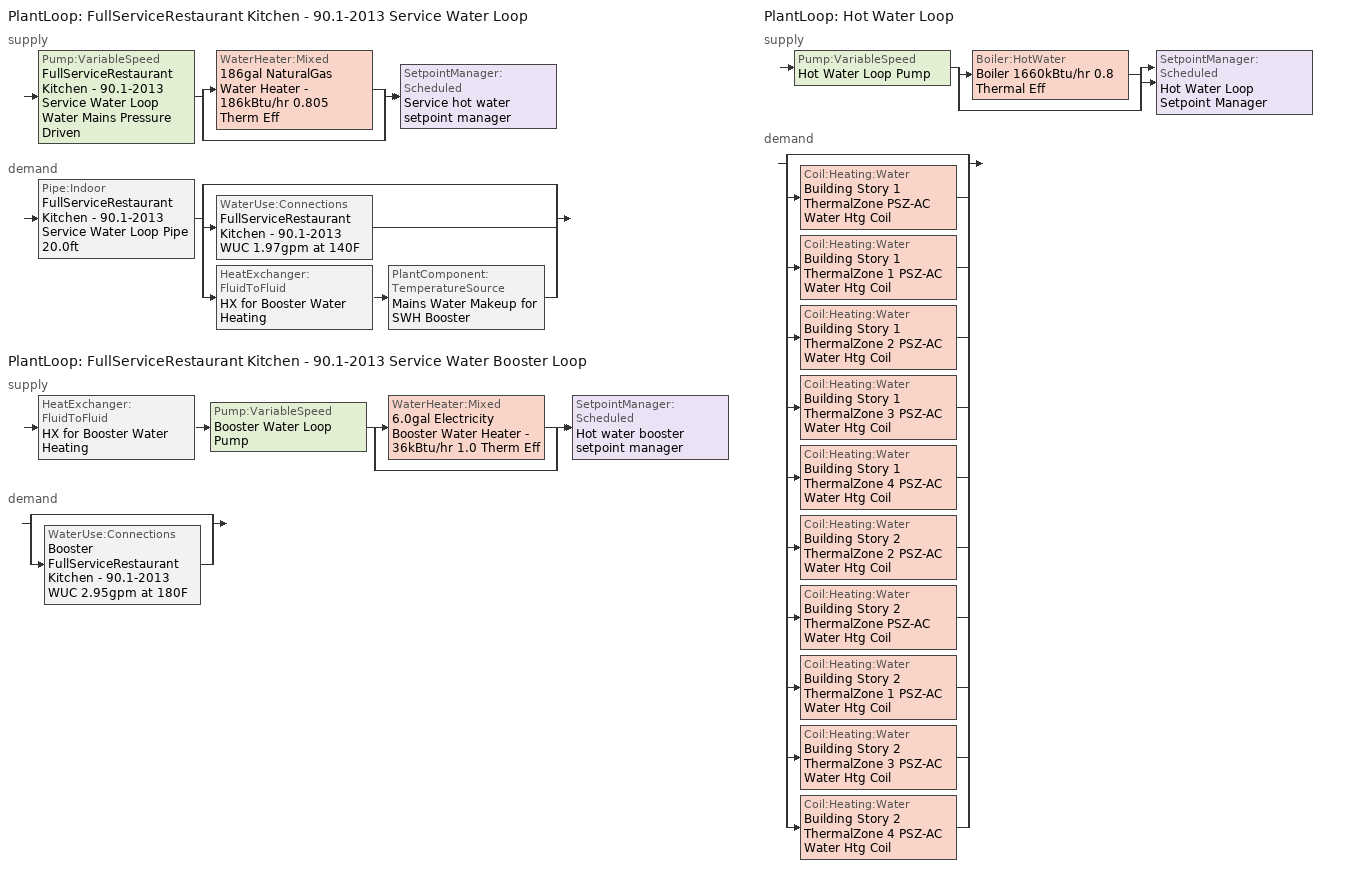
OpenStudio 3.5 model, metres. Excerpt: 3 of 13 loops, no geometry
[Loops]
PlantLoop 'FullServiceRestaurant Kitchen - 90.1-2013 Service Water Loop'
 supply: Pump:VariableSpeed 'FullServiceRestaurant Kitchen - 90.1-2013 Service Water Loop Water Mains Pressure Driven' > split
  | WaterHeater:Mixed '186gal NaturalGas Water Heater - 186kBtu/hr 0.805 Therm Eff'
  | bypass
  join > SetpointManager:Scheduled 'Service hot water setpoint manager'
 demand: Pipe:Indoor 'FullServiceRestaurant Kitchen - 90.1-2013 Service Water Loop Pipe 20.0ft' > split
  | bypass
  | WaterUse:Connections 'FullServiceRestaurant Kitchen - 90.1-2013 WUC 1.97gpm at 140F'
  | HeatExchanger:FluidToFluid 'HX for Booster Water Heating' > PlantComponent:TemperatureSource 'Mains Water Makeup for SWH Booster'
PlantLoop 'FullServiceRestaurant Kitchen - 90.1-2013 Service Water Booster Loop'
 supply: HeatExchanger:FluidToFluid 'HX for Booster Water Heating' > Pump:VariableSpeed 'Booster Water Loop Pump' > split
  | WaterHeater:Mixed '6.0gal Electricity Booster Water Heater - 36kBtu/hr 1.0 Therm Eff'
  | bypass
  join > SetpointManager:Scheduled 'Hot water booster setpoint manager'
 demand: split
  | bypass
  | WaterUse:Connections 'Booster FullServiceRestaurant Kitchen - 90.1-2013 WUC 2.95gpm at 180F'
PlantLoop 'Hot Water Loop'
 supply: Pump:VariableSpeed 'Hot Water Loop Pump' > split
  | Boiler:HotWater 'Boiler 1660kBtu/hr 0.8 Thermal Eff'
  | bypass
  join > SetpointManager:Scheduled 'Hot Water Loop Setpoint Manager'
 demand: split
  | bypass
  | Coil:Heating:Water 'Building Story 1 ThermalZone PSZ-AC Water Htg Coil'
  | Coil:Heating:Water 'Building Story 1 ThermalZone 1 PSZ-AC Water Htg Coil'
  | Coil:Heating:Water 'Building Story 1 ThermalZone 2 PSZ-AC Water Htg Coil'
  | Coil:Heating:Water 'Building Story 1 ThermalZone 3 PSZ-AC Water Htg Coil'
  | Coil:Heating:Water 'Building Story 1 ThermalZone 4 PSZ-AC Water Htg Coil'
  | Coil:Heating:Water 'Building Story 2 ThermalZone 2 PSZ-AC Water Htg Coil'
  | Coil:Heating:Water 'Building Story 2 ThermalZone PSZ-AC Water Htg Coil'
  | Coil:Heating:Water 'Building Story 2 ThermalZone 1 PSZ-AC Water Htg Coil'
  | Coil:Heating:Water 'Building Story 2 ThermalZone 3 PSZ-AC Water Htg Coil'
  | Coil:Heating:Water 'Building Story 2 ThermalZone 4 PSZ-AC Water Htg Coil'
[Construction]
Uninsulated copper pipe 0.75in type L: Copper pipe 0.75in type L
[Material]
Copper pipe 0.75in type L: Roughness=Smooth; Thickness {m}=0.001143; Conductivity {W/m-K}=386; Density {kg/m3}=8906.27; Specific Heat {J/kg-K}=385.1856; Thermal Absorptance=0.9; Solar Absorptance=0.7; Visible Absorptance=0.7
[WaterUse:Connections] Drain Water Heat Exchanger Type=None; Drain Water Heat Exchanger Destination=Plant
Name | Water Use Equipment Name 1
Booster FullServiceRestaurant Kitchen - 90.1-2013 WUC 2.95gpm at 180F | Booster FullServiceRestaurant Kitchen - 90.1-2013 Service Water Use 2.95gpm at 180F
FullServiceRestaurant Kitchen - 90.1-2013 WUC 1.97gpm at 140F | FullServiceRestaurant Kitchen - 90.1-2013 Service Water Use 1.97gpm at 140F
[WaterUse:Equipment:Definition] Sensible Fraction Schedule=Fraction Sensible - 0.2; Latent Fraction Schedule=Fraction Latent - 0.05
Name | Peak Flow Rate {m3/s} | Target Temperature Schedule
Booster FullServiceRestaurant Kitchen - 90.1-2013 Service Water Use Def 2.95gpm | 0.000185962 | Mixed Water At Faucet Temp - 180F
FullServiceRestaurant Kitchen - 90.1-2013 Service Water Use Def 1.97gpm | 0.000123974 | Mixed Water At Faucet Temp - 140F
[WaterUse:Equipment] Flow Rate Fraction Schedule=RestaurantSitDown BLDG_SWH_SCH
Name | Water Use Equipment Definition
Booster FullServiceRestaurant Kitchen - 90.1-2013 Service Water Use 2.95gpm at 180F | Booster FullServiceRestaurant Kitchen - 90.1-2013 Service Water Use Def 2.95gpm
FullServiceRestaurant Kitchen - 90.1-2013 Service Water Use 1.97gpm at 140F | FullServiceRestaurant Kitchen - 90.1-2013 Service Water Use Def 1.97gpm
[PlantLoop] Glycol Concentration=0; Plant Loop Volume {m3}=Autocalculate; Load Distribution Scheme=Optimal
FullServiceRestaurant Kitchen - 90.1-2013 Service Water Loop: Maximum Loop Temperature {C}=60; Minimum Loop Temperature {C}=10
FullServiceRestaurant Kitchen - 90.1-2013 Service Water Booster Loop: 
Hot Water Loop: Minimum Loop Temperature {C}=10; Fluid Type=Water
[Sizing:Plant] Loop Type=Heating; Sizing Option=NonCoincident; Zone Timesteps in Averaging Window=1; Coincident Sizing Factor Mode=None
Name | Design Loop Exit Temperature {C} | Loop Design Temperature Difference {deltaC}
FullServiceRestaurant Kitchen - 90.1-2013 Service Water Loop | 60 | 5
FullServiceRestaurant Kitchen - 90.1-2013 Service Water Booster Loop | 82.2222 | 5
Hot Water Loop | 82.2222 | 11.1111
[SetpointManager:Scheduled] Control Variable=Temperature
Name | Schedule | Setpoint Node or NodeList
Service hot water setpoint manager | Service Water Loop Temp - 140F | FullServiceRestaurant Kitchen - 90.1-2013 Service Water Loop Supply Outlet Node
Hot water booster setpoint manager | Service Water Booster Temp - 180.00000000000006F | FullServiceRestaurant Kitchen - 90.1-2013 Service Water Booster Loop Supply Outlet Node
Hot Water Loop Setpoint Manager | Hot Water Loop Temp - 180F | Hot Water Loop Supply Outlet Node
[Pump:VariableSpeed] Coefficient 1 of the Part Load Performance Curve=0; Coefficient 2 of the Part Load Performance Curve=3.2485; Coefficient 3 of the Part Load Performance Curve=-4.7443; Coefficient 4 of the Part Load Performance Curve=2.5294; Pump Control Type=Intermittent; Skin Loss Radiative Fraction=0.5; Design Power Sizing Method=PowerPerFlowPerPressure; Design Electric Power per Unit Flow Rate {W/(m3/s)}=348701.1; Design Shaft Power per Unit Flow Rate per Unit Head {W-s/m3-Pa}=1.28205; Design Minimum Flow Rate Fraction=0
Name | Rated Pump Head {Pa} | Motor Efficiency | Rated Power Consumption {W} | Minimum Flow Rate {m3/s}
FullServiceRestaurant Kitchen - 90.1-2013 Service Water Loop Water Mains Pressure Driven | 0.001 | 0.7
Booster Water Loop Pump | 0 | 1 | 0 | 0
Hot Water Loop Pump | 179344 | 0.895
[WaterHeater:Mixed] Deadband Temperature Difference {deltaC}=2; Heater Control Type=Cycle; Off Cycle Parasitic Fuel Consumption Rate {W}=0; Off Cycle Parasitic Heat Fraction to Tank=0; On Cycle Parasitic Fuel Consumption Rate {W}=0; On Cycle Parasitic Heat Fraction to Tank=0; Ambient Temperature Indicator=Schedule; Use Side Effectiveness=1; Source Side Effectiveness=1; Use Side Design Flow Rate {m3/s}=autosize; Source Side Design Flow Rate {m3/s}=autosize; Indirect Water Heating Recovery Time {hr}=1.5; Source Side Flow Control Mode=IndirectHeatPrimarySetpoint
Name | Tank Volume {m3} | Setpoint Temperature Schedule | Maximum Temperature Limit {C} | Heater Maximum Capacity {W} | Heater Fuel Type | Heater Thermal Efficiency | Off Cycle Parasitic Fuel Type | On Cycle Parasitic Fuel Type | Ambient Temperature Schedule | Off Cycle Loss Coefficient to Ambient Temperature {W/K} | On Cycle Loss Coefficient to Ambient Temperature {W/K}
186gal NaturalGas Water Heater - 186kBtu/hr 0.805 Therm Eff | 0.702935 | Service Water Loop Temp - 140F | 60 | 54422.1 | NaturalGas | 0.80539 | NaturalGas | NaturalGas | Water Heater Ambient Temp Schedule - 71.6f | 9.42793 | 9.42793
6.0gal Electricity Booster Water Heater - 36kBtu/hr 1.0 Therm Eff | 0.0227125 | Service Water Booster Temp - 180.00000000000006F | 82.2222 | 10449 | Electricity | 1 | Electricity | Electricity | Water Heater Ambient Temp Schedule - 71.6 | 1.05486 | 1.05486
[WaterHeater:Sizing] Design Mode=PeakDraw; Time Storage Can Meet Peak Draw {hr}=0.538503; Time for Tank Recovery {hr}=0; Nominal Tank Volume for Autosizing Plant Connections {m3}=1
186gal NaturalGas Water Heater - 186kBtu/hr 0.805 Therm Eff; 6.0gal Electricity Booster Water Heater - 36kBtu/hr 1.0 Therm Eff
[Pipe:Indoor]
FullServiceRestaurant Kitchen - 90.1-2013 Service Water Loop Pipe 20.0ft: Construction=Uninsulated copper pipe 0.75in type L; Environment Type=Schedule; Ambient Temperature Schedule=FullServiceRestaurant Kitchen - 90.1-2013 Service Water Loop Piping Air Temp - 70F; Ambient Air Velocity Schedule=FullServiceRestaurant Kitchen - 90.1-2013 Service Water Loop Piping Air Velocity - 0.67mph; Pipe Inside Diameter {m}=0.019939; Pipe Length {m}=6.096
[HeatExchanger:FluidToFluid]
HX for Booster Water Heating: Loop Demand Side Design Flow Rate {m3/s}=autosize; Loop Supply Side Design Flow Rate {m3/s}=autosize; Heat Exchange Model Type=Ideal; Heat Exchanger U-Factor Times Area Value {W/K}=autosize; Control Type=UncontrolledOn; Minimum Temperature Difference to Activate Heat Exchanger {deltaC}=0.01; Heat Transfer Metering End Use Type=LoopToLoop; Component Override Cooling Control Temperature Mode=Loop; Sizing Factor=1; Operation Minimum Temperature Limit {C}=0; Operation Maximum Temperature Limit {C}=100
[PlantComponent:TemperatureSource]
Mains Water Makeup for SWH Booster: Design Volume Flow Rate {m3/s}=autosize; Temperature Specification Type=Scheduled; Source Temperature {C}=8; Source Temperature Schedule=Mains Water Temperature
[EnergyManagementSystem:Sensor]
Mains_Water_Temp_Sen: Output Variable or Output Meter Index Key=Environment; Output Variable or Output Meter=Site Mains Water Temperature
[EnergyManagementSystem:Actuator]
Mains_Water_Temp_Act: Actuated Component=Mains Water Temperature; Actuated Component Type=Schedule:Constant; Actuated Component Control Type=Schedule Value
[EnergyManagementSystem:Program]
Mains_Water_Prg: SET Mains_Water_Temp_Act = Mains_Water_Temp_Sen
[EnergyManagementSystem:ProgramCallingManager]
Mains_Water_Prg_Mgr: BeginTimestepBeforePredictor; Mains_Water_Prg
[Boiler:HotWater]
Boiler 1660kBtu/hr 0.8 Thermal Eff: Fuel Type=NaturalGas; Nominal Thermal Efficiency=0.8; Efficiency Curve Temperature Evaluation Variable=LeavingBoiler; Normalized Boiler Efficiency Curve=Boiler with Minimum Turndown; Minimum Part Load Ratio=0; Maximum Part Load Ratio=1.2; Optimum Part Load Ratio=1; Water Outlet Upper Temperature Limit {C}=95; Boiler Flow Mode=LeavingSetpointModulated; Parasitic Electric Load {W}=0; Sizing Factor=1
[Coil:Heating:Water] Availability Schedule=Always On Discrete; Rated Inlet Water Temperature {C}=82.2222; Rated Inlet Air Temperature {C}=7.22222; Rated Outlet Water Temperature {C}=71.1111; Rated Outlet Air Temperature {C}=50
Building Story 1 ThermalZone PSZ-AC Water Htg Coil; Building Story 1 ThermalZone 1 PSZ-AC Water Htg Coil; Building Story 1 ThermalZone 2 PSZ-AC Water Htg Coil; Building Story 1 ThermalZone 3 PSZ-AC Water Htg Coil; Building Story 1 ThermalZone 4 PSZ-AC Water Htg Coil; Building Story 2 ThermalZone 2 PSZ-AC Water Htg Coil; Building Story 2 ThermalZone PSZ-AC Water Htg Coil; Building Story 2 ThermalZone 1 PSZ-AC Water Htg Coil; Building Story 2 ThermalZone 3 PSZ-AC Water Htg Coil; Building Story 2 ThermalZone 4 PSZ-AC Water Htg Coil
[Controller:WaterCoil] Action=Normal; Controller Convergence Tolerance {deltaC}=0.0001; Minimum Actuated Flow {m3/s}=0
Name | Water Coil
Building Story 1 ThermalZone PSZ-AC Water Htg Coil Controller | Building Story 1 ThermalZone PSZ-AC Water Htg Coil
Building Story 1 ThermalZone 1 PSZ-AC Water Htg Coil Controller | Building Story 1 ThermalZone 1 PSZ-AC Water Htg Coil
Building Story 1 ThermalZone 2 PSZ-AC Water Htg Coil Controller | Building Story 1 ThermalZone 2 PSZ-AC Water Htg Coil
Building Story 1 ThermalZone 3 PSZ-AC Water Htg Coil Controller | Building Story 1 ThermalZone 3 PSZ-AC Water Htg Coil
Building Story 1 ThermalZone 4 PSZ-AC Water Htg Coil Controller | Building Story 1 ThermalZone 4 PSZ-AC Water Htg Coil
Building Story 2 ThermalZone 2 PSZ-AC Water Htg Coil Controller | Building Story 2 ThermalZone 2 PSZ-AC Water Htg Coil
Building Story 2 ThermalZone PSZ-AC Water Htg Coil Controller | Building Story 2 ThermalZone PSZ-AC Water Htg Coil
Building Story 2 ThermalZone 1 PSZ-AC Water Htg Coil Controller | Building Story 2 ThermalZone 1 PSZ-AC Water Htg Coil
Building Story 2 ThermalZone 3 PSZ-AC Water Htg Coil Controller | Building Story 2 ThermalZone 3 PSZ-AC Water Htg Coil
Building Story 2 ThermalZone 4 PSZ-AC Water Htg Coil Controller | Building Story 2 ThermalZone 4 PSZ-AC Water Htg Coil
[AvailabilityManager:NightCycle] Applicability Schedule=Always On Discrete; Control Type=CycleOnAny; Thermostat Tolerance {deltaC}=1.9999; Cycling Run Time Control Type=Thermostat; Cycling Run Time {s}=1800
Availability Manager Night Cycle 1; Availability Manager Night Cycle 2; Availability Manager Night Cycle 3; Availability Manager Night Cycle 4; Availability Manager Night Cycle 5; Availability Manager Night Cycle 6; Availability Manager Night Cycle 7; Availability Manager Night Cycle 8; Availability Manager Night Cycle 9; Availability Manager Night Cycle 10
[HeatExchanger:AirToAir:SensibleAndLatent]
Building Story 2 ThermalZone PSZ-AC ERV: Availability Schedule=Always On Discrete; Nominal Supply Air Flow Rate {m3/s}=autosize; Sensible Effectiveness at 100% Heating Air Flow=0.5; Latent Effectiveness at 100% Heating Air Flow=0.5; Sensible Effectiveness at 75% Heating Air Flow=0.5; Latent Effectiveness at 75% Heating Air Flow=0.5; Sensible Effectiveness at 100% Cooling Air Flow=0.5; Latent Effectiveness at 100% Cooling Air Flow=0.5; Sensible Effectiveness at 75% Cooling Air Flow=0.5; Latent Effectiveness at 75% Cooling Air Flow=0.5; Nominal Electric Power {W}=867.845; Supply Air Outlet Temperature Control=Yes; Heat Exchanger Type=Rotary; Frost Control Type=ExhaustOnly; Threshold Temperature {C}=-23.3; Initial Defrost Time Fraction=0.167; Rate of Defrost Time Fraction Increase {1/K}=1.44; Economizer Lockout=Yes
[SetpointManager:OutdoorAirPretreat]
Setpoint Manager Outdoor Air Pretreat 1: Minimum Setpoint Temperature {C}=-99; Maximum Setpoint Temperature {C}=99; Minimum Setpoint Humidity Ratio {kgWater/kgDryAir}=1e-05; Maximum Setpoint Humidity Ratio {kgWater/kgDryAir}=1
[Schedule:Ruleset]
RestaurantSitDown BLDG_SWH_SCH: Default Day Schedule=RestaurantSitDown BLDG_SWH_SCH Default; Summer Design Day Schedule=RestaurantSitDown BLDG_SWH_SCH Summer Design Day; Winter Design Day Schedule=RestaurantSitDown BLDG_SWH_SCH Winter Design Day
Fraction Sensible - 0.2: Default Day Schedule=Fraction Sensible - 0.2 Default
Fraction Latent - 0.05: Default Day Schedule=Fraction Latent - 0.05 Default
Mixed Water At Faucet Temp - 180F: Default Day Schedule=Mixed Water At Faucet Temp - 180F Default
Mixed Water At Faucet Temp - 140F: Default Day Schedule=Mixed Water At Faucet Temp - 140F Default
Service Water Loop Temp - 140F: Default Day Schedule=Service Water Loop Temp - 140F Default
Water Heater Ambient Temp Schedule - 71.6f: Default Day Schedule=Water Heater Ambient Temp Schedule - 71.6f Default
FullServiceRestaurant Kitchen - 90.1-2013 Service Water Loop Piping Air Temp - 70F: Default Day Schedule=FullServiceRestaurant Kitchen - 90.1-2013 Service Water Loop Piping Air Temp - 70F Default
FullServiceRestaurant Kitchen - 90.1-2013 Service Water Loop Piping Air Velocity - 0.67mph: Default Day Schedule=FullServiceRestaurant Kitchen - 90.1-2013 Service Water Loop Piping Air Velocity - 0.67mph Default
Service Water Booster Temp - 180.00000000000006F: Default Day Schedule=Service Water Booster Temp - 180.00000000000006F Default
Water Heater Ambient Temp Schedule - 71.6: Default Day Schedule=Water Heater Ambient Temp Schedule - 71.6 Default
Hot Water Loop Temp - 180F: Default Day Schedule=Hot Water Loop Temp - 180F Default
[Schedule:Day]
RestaurantSitDown BLDG_SWH_SCH Default: Yes, 7, 0, 0, 8, 0, 0.0375, 9, 0, 0.075, 10, 0, 0.1125, 11, 0, 0.15, 12, 0, 0.15, 12, 15, 0.3, 12, 30, 0.4, 15, 0, 0.4, 16, 0, 0.5, 16, 30, 0.25, 17, 30, 0, 24, 0, 0
RestaurantSitDown BLDG_SWH_SCH Summer Design Day: 1, 0, 0.2, 6, 0, 0, 7, 0, 0.15, 8, 0, 0.6, 9, 0, 0.55, 10, 0, 0.45, 11, 0, 0.4, 12, 0, 0.45, 13, 0, 0.4, 14, 0, 0.35, 17, 0, 0.3, 18, 0, 0.4, 19, 0, 0.55, 20, 0, 0.6, 21, 0, 0.5, 22, 0, 0.55, 23, 0, 0.45, 24, 0, 0.25
RestaurantSitDown BLDG_SWH_SCH SmrDsn|Wkdy Day: Yes, 8, 30, 0, 9, 30, 0.15, 10, 30, 0.6, 11, 30, 0.55, 12, 30, 0.5, 14, 0, 0.3, 15, 0, 0.4, 16, 0, 0.55, 16, 30, 0.2, 17, 30, 0, 24, 0, 0
RestaurantSitDown BLDG_SWH_SCH Winter Design Day: 1, 0, 0.2, 6, 0, 0, 9, 0, 0.15, 10, 0, 0.5, 11, 0, 0.45, 13, 0, 0.5, 14, 0, 0.45, 16, 0, 0.4, 17, 0, 0.35, 18, 0, 0.4, 20, 0, 0.55, 21, 0, 0.5, 22, 0, 0.55, 23, 0, 0.4, 24, 0, 0.3
RestaurantSitDown BLDG_SWH_SCH WntrDsn|Sat Day: Yes, 7, 30, 0, 8, 30, 0.05, 9, 30, 0.1, 10, 30, 0.15, 11, 30, 0.15, 12, 30, 0.5, 13, 0, 0.4, 14, 0, 0.35, 15, 0, 0.4, 16, 0, 0.55, 16, 30, 0.2, 17, 30, 0, 24, 0, 0
Fraction Sensible - 0.2 Default: 24, 0, 0.2
Fraction Latent - 0.05 Default: 24, 0, 0.05
Mixed Water At Faucet Temp - 180F Default; Service Water Booster Temp - 180.00000000000006F Default; Hot Water Loop Temp - 180F Default: 24, 0, 82.2222
Mixed Water At Faucet Temp - 140F Default; Service Water Loop Temp - 140F Default: 24, 0, 60
Water Heater Ambient Temp Schedule - 71.6f Default; Water Heater Ambient Temp Schedule - 71.6 Default: 24, 0, 22
FullServiceRestaurant Kitchen - 90.1-2013 Service Water Loop Piping Air Temp - 70F Default: 24, 0, 21.1111
FullServiceRestaurant Kitchen - 90.1-2013 Service Water Loop Piping Air Velocity - 0.67mph Default: 24, 0, 0.3
[Schedule:Rule] Schedule Ruleset=RestaurantSitDown BLDG_SWH_SCH; Date Specification Type=DateRange; Start Month=1; Start Day=1; End Month=12; End Day=31
Name | Rule Order | Day Schedule | Apply Monday | Apply Tuesday | Apply Wednesday | Apply Thursday | Apply Friday | Apply Saturday
Schedule Rule 13 | 1 | RestaurantSitDown BLDG_SWH_SCH SmrDsn|Wkdy Day | Yes | Yes | Yes | Yes | Yes
Schedule Rule 14 | 0 | RestaurantSitDown BLDG_SWH_SCH WntrDsn|Sat Day |  |  |  |  |  | Yes
[Schedule:Constant]
Name | Value
Always On Discrete | 1
Mains Water Temperature | 10
[Curve:Cubic]
Boiler with Minimum Turndown: Coefficient1 Constant=0.7791; Coefficient2 x=1.4745; Coefficient3 x**2=-2.5795; Coefficient4 x**3=1.3467; Minimum Value of x=0; Maximum Value of x=1.3
